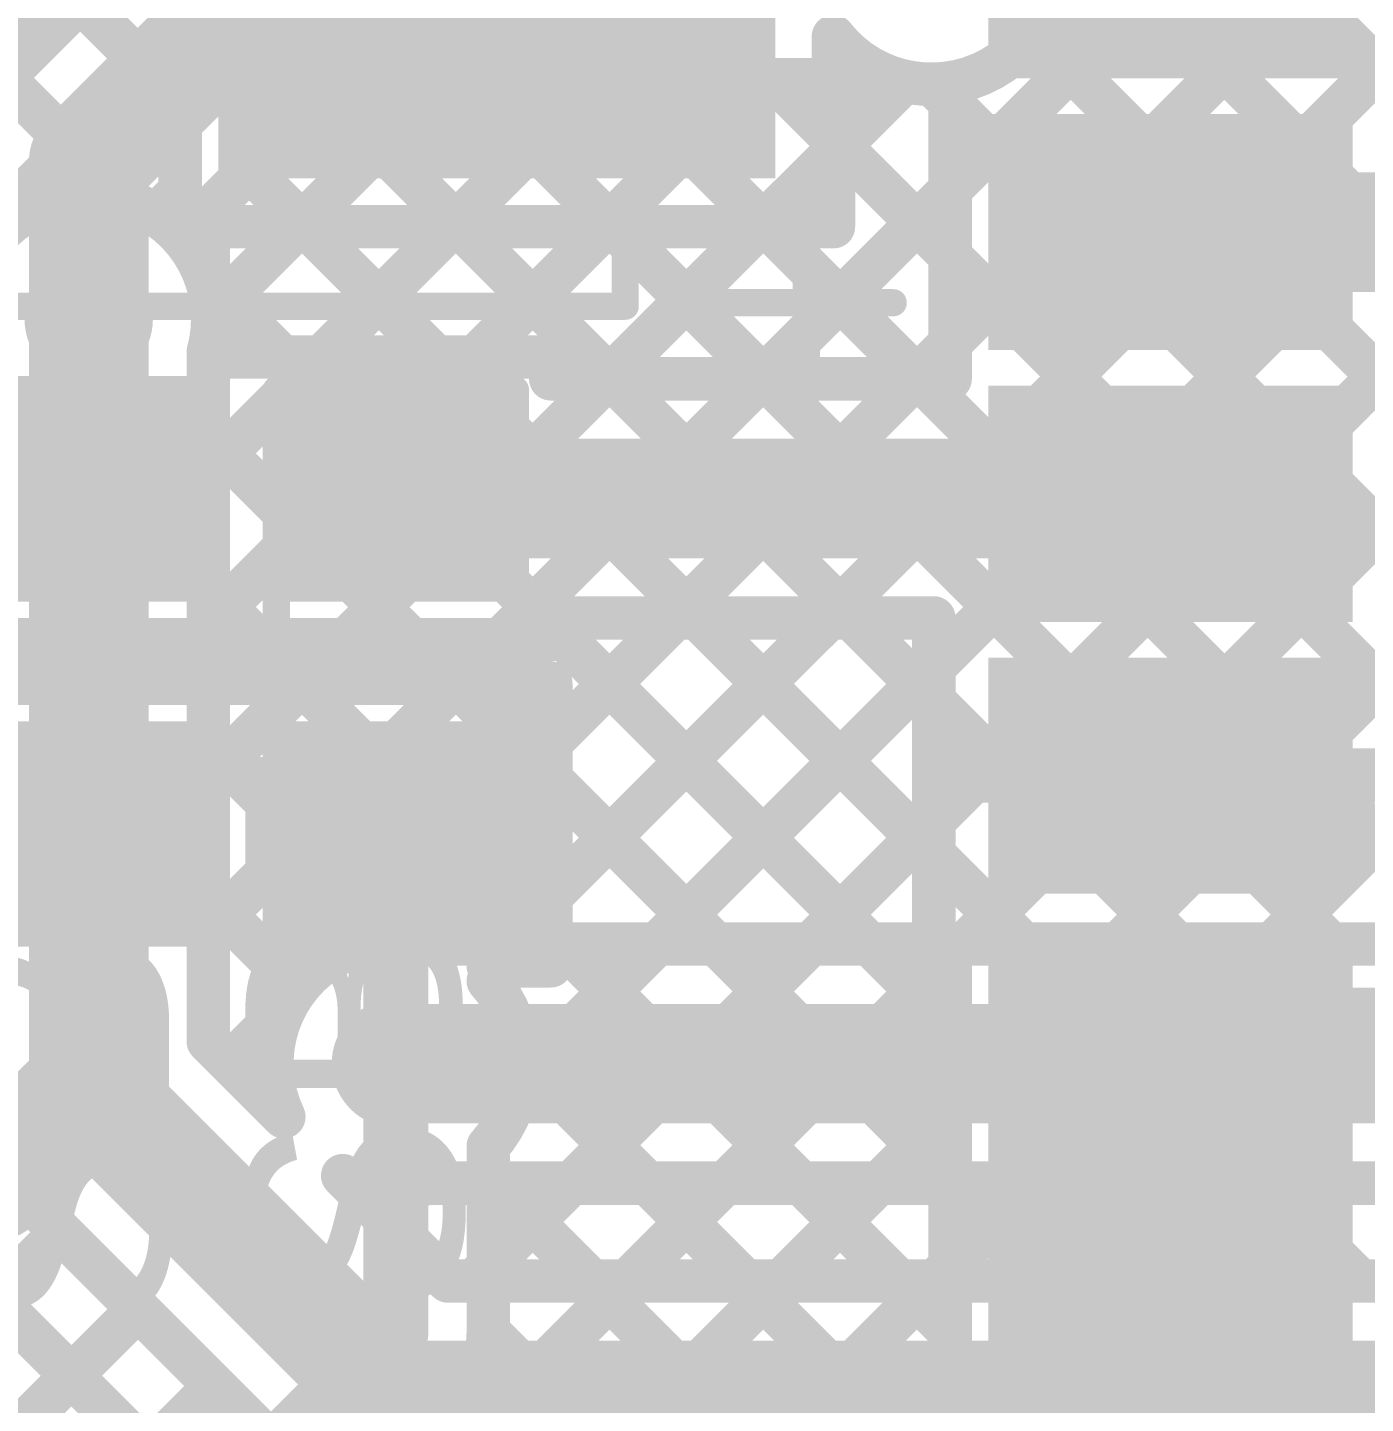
# Model space of a CAD drawing. Header units: millimetres. Extents: x -0.57 to 2.98, y -0.65 to 2.86.
# Drawn here: x 0.6487 to 0.8949, y 1.7475 to 2.0006 of the extents above; entities that cross this region are included whole.
import ezdxf

# ---------------------------------------------------------------- set-up
doc = ezdxf.new("R2010")
doc.units = ezdxf.units.MM
doc.header["$MEASUREMENT"] = 0
for name, color, linetype in [('BottomLayer', 5, 'Continuous'), ('BottomSolder', 6, 'Continuous'), ('Mechanical2', 216, 'Continuous'), ('TopLayer', 1, 'Continuous'), ('TopOverlay', 2, 'Continuous'), ('TopPaste', 8, 'Continuous'), ('TopSolder', 216, 'Continuous'), ('ViaHoleLayer', 16, 'Continuous')]:
    doc.layers.add(name, color=color, linetype=linetype)
doc.styles.add('Arial', font='', dxfattribs={"height": 0.2})
doc.styles.get('Arial').set_extended_font_data('Arial')

# ---------------------------------------------------------------- blocks, each defined once
blk = doc.blocks.new('SOLDER_BRIDGE_258')
at = {"layer": 'TopLayer'}
for points in [[(-0.045, -0.0175), (-0.045, 0.0175), (-0.015, 0.0175), (-0.015, -0.0175)], [(0.015, -0.0175), (0.015, 0.0175), (0.045, 0.0175), (0.045, -0.0175)]]:
    blk.add_hatch(color=1, dxfattribs=at).paths.add_polyline_path(points)
at = {"layer": 'TopPaste'}
for points in [[(-0.045, -0.0175), (-0.045, 0.0175), (-0.015, 0.0175), (-0.015, -0.0175)], [(0.015, -0.0175), (0.015, 0.0175), (0.045, 0.0175), (0.045, -0.0175)]]:
    blk.add_hatch(color=8, dxfattribs=at).paths.add_polyline_path(points)
at = {"layer": 'TopSolder'}
for points in [[(-0.049, -0.0215), (-0.049, 0.0215), (-0.011, 0.0215), (-0.011, -0.0215)], [(0.011, -0.0215), (0.011, 0.0215), (0.049, 0.0215), (0.049, -0.0215)]]:
    blk.add_hatch(color=216, dxfattribs=at).paths.add_polyline_path(points)
at = {"layer": 'TopOverlay', "const_width": 0.005}
for points in [[(-0.05, 0.022), (-0.05, -0.022)], [(-0.05, 0.022), (0.05, 0.022)], [(0.05, 0.022), (0.05, -0.022)], [(-0.05, -0.022), (0.05, -0.022)]]:
    blk.add_lwpolyline(points, dxfattribs=at)
at = {"layer": 'TopOverlay', "const_width": 0.0025}
for points in [[(-0.05125, 0.022, 1), (-0.04875, 0.022, 1)], [(-0.05125, 0.022, 1), (-0.04875, 0.022, 1)], [(0.04875, 0.022, 1), (0.05125, 0.022, 1)], [(0.04875, 0.022, 1), (0.05125, 0.022, 1)], [(-0.05125, -0.022, 1), (-0.04875, -0.022, 1)], [(-0.05125, -0.022, 1), (-0.04875, -0.022, 1)], [(0.04875, -0.022, 1), (0.05125, -0.022, 1)], [(0.04875, -0.022, 1), (0.05125, -0.022, 1)]]:
    blk.add_lwpolyline(points, format="xyb", close=True, dxfattribs=at)
blk = doc.blocks.new('SOLDER_BRIDGE_276')
at = {"layer": 'TopLayer'}
for points in [[(-0.045, -0.0175), (-0.045, 0.0175), (-0.015, 0.0175), (-0.015, -0.0175)], [(0.015, -0.0175), (0.015, 0.0175), (0.045, 0.0175), (0.045, -0.0175)]]:
    blk.add_hatch(color=1, dxfattribs=at).paths.add_polyline_path(points)
at = {"layer": 'TopPaste'}
for points in [[(-0.045, -0.0175), (-0.045, 0.0175), (-0.015, 0.0175), (-0.015, -0.0175)], [(0.015, -0.0175), (0.015, 0.0175), (0.045, 0.0175), (0.045, -0.0175)]]:
    blk.add_hatch(color=8, dxfattribs=at).paths.add_polyline_path(points)
at = {"layer": 'TopSolder'}
for points in [[(-0.049, -0.0215), (-0.049, 0.0215), (-0.011, 0.0215), (-0.011, -0.0215)], [(0.011, -0.0215), (0.011, 0.0215), (0.049, 0.0215), (0.049, -0.0215)]]:
    blk.add_hatch(color=216, dxfattribs=at).paths.add_polyline_path(points)
at = {"layer": 'TopOverlay', "const_width": 0.005}
for points in [[(-0.05, 0.022), (-0.05, -0.022)], [(-0.05, 0.022), (0.05, 0.022)], [(0.05, 0.022), (0.05, -0.022)], [(-0.05, -0.022), (0.05, -0.022)]]:
    blk.add_lwpolyline(points, dxfattribs=at)
at = {"layer": 'TopOverlay', "const_width": 0.0025}
for points in [[(-0.05125, 0.022, 1), (-0.04875, 0.022, 1)], [(-0.05125, 0.022, 1), (-0.04875, 0.022, 1)], [(0.04875, 0.022, 1), (0.05125, 0.022, 1)], [(0.04875, 0.022, 1), (0.05125, 0.022, 1)], [(-0.05125, -0.022, 1), (-0.04875, -0.022, 1)], [(-0.05125, -0.022, 1), (-0.04875, -0.022, 1)], [(0.04875, -0.022, 1), (0.05125, -0.022, 1)], [(0.04875, -0.022, 1), (0.05125, -0.022, 1)]]:
    blk.add_lwpolyline(points, format="xyb", close=True, dxfattribs=at)
blk = doc.blocks.new('ESP32_WROVER_E_N8R8_292')
at = {"layer": 'TopLayer'}
for points in [[(-0.37402, -0.08228), (-0.31496, -0.08228), (-0.31496, -0.11772), (-0.37402, -0.11772)], [(-0.37402, -0.13228), (-0.31496, -0.13228), (-0.31496, -0.16772), (-0.37402, -0.16772)], [(-0.37402, -0.18228), (-0.31496, -0.18228), (-0.31496, -0.21772), (-0.37402, -0.21772)], [(-0.37402, -0.23228), (-0.31496, -0.23228), (-0.31496, -0.26772), (-0.37402, -0.26772)], [(-0.37402, -0.28228), (-0.31496, -0.28228), (-0.31496, -0.31772), (-0.37402, -0.31772)], [(-0.37402, -0.33228), (-0.31496, -0.33228), (-0.31496, -0.36772), (-0.37402, -0.36772)]]:
    blk.add_hatch(color=1, dxfattribs=at).paths.add_polyline_path(points)
at = {"layer": 'TopPaste'}
for points in [[(-0.37402, -0.08228), (-0.31496, -0.08228), (-0.31496, -0.11772), (-0.37402, -0.11772)], [(-0.37402, -0.13228), (-0.31496, -0.13228), (-0.31496, -0.16772), (-0.37402, -0.16772)], [(-0.37402, -0.18228), (-0.31496, -0.18228), (-0.31496, -0.21772), (-0.37402, -0.21772)], [(-0.37402, -0.23228), (-0.31496, -0.23228), (-0.31496, -0.26772), (-0.37402, -0.26772)], [(-0.37402, -0.28228), (-0.31496, -0.28228), (-0.31496, -0.31772), (-0.37402, -0.31772)], [(-0.37402, -0.33228), (-0.31496, -0.33228), (-0.31496, -0.36772), (-0.37402, -0.36772)]]:
    blk.add_hatch(color=8, dxfattribs=at).paths.add_polyline_path(points)
at = {"layer": 'TopSolder'}
for points in [[(-0.37802, -0.07828), (-0.31096, -0.07828), (-0.31096, -0.12172), (-0.37802, -0.12172)], [(-0.37802, -0.12828), (-0.31096, -0.12828), (-0.31096, -0.17172), (-0.37802, -0.17172)], [(-0.37802, -0.17828), (-0.31096, -0.17828), (-0.31096, -0.22172), (-0.37802, -0.22172)], [(-0.37802, -0.22828), (-0.31096, -0.22828), (-0.31096, -0.27172), (-0.37802, -0.27172)], [(-0.37802, -0.27828), (-0.31096, -0.27828), (-0.31096, -0.32172), (-0.37802, -0.32172)], [(-0.37802, -0.32828), (-0.31096, -0.32828), (-0.31096, -0.37172), (-0.37802, -0.37172)]]:
    blk.add_hatch(color=216, dxfattribs=at).paths.add_polyline_path(points)
blk = doc.blocks.new('CASE_D_360')
at = {"layer": 'TopLayer'}
for points in [[(-0.16732, 0.05709), (-0.07283, 0.05709), (-0.07283, -0.05709), (-0.16732, -0.05709)], [(0.07283, 0.05709), (0.16732, 0.05709), (0.16732, -0.05709), (0.07283, -0.05709)]]:
    blk.add_hatch(color=1, dxfattribs=at).paths.add_polyline_path(points)
at = {"layer": 'TopPaste'}
for points in [[(-0.16732, 0.05709), (-0.07283, 0.05709), (-0.07283, -0.05709), (-0.16732, -0.05709)], [(0.07283, 0.05709), (0.16732, 0.05709), (0.16732, -0.05709), (0.07283, -0.05709)]]:
    blk.add_hatch(color=8, dxfattribs=at).paths.add_polyline_path(points)
at = {"layer": 'TopSolder'}
for points in [[(-0.17132, 0.06109), (-0.06883, 0.06109), (-0.06883, -0.06109), (-0.17132, -0.06109)], [(0.06883, 0.06109), (0.17132, 0.06109), (0.17132, -0.06109), (0.06883, -0.06109)]]:
    blk.add_hatch(color=216, dxfattribs=at).paths.add_polyline_path(points)
at = {"layer": 'TopOverlay', "const_width": 0.005}
for points in [[(-0.177, 0.099), (-0.177, 0.07)], [(-0.16, 0.084), (-0.193, 0.084)], [(0.1437, 0.08465), (-0.1437, 0.08465)], [(-0.1437, 0.08465), (-0.1437, 0.0673)], [(0.1437, 0.08465), (0.1437, 0.0673)], [(-0.1437, -0.0673), (-0.1437, -0.08465)], [(0.1437, -0.0673), (0.1437, -0.08465)], [(0.1437, -0.08465), (-0.1437, -0.08465)]]:
    blk.add_lwpolyline(points, dxfattribs=at)
at = {"layer": 'TopOverlay', "const_width": 0.0025}
for points in [[(-0.17825, 0.099, 1), (-0.17575, 0.099, 1)], [(-0.19425, 0.084, 1), (-0.19175, 0.084, 1)], [(-0.16125, 0.084, 1), (-0.15875, 0.084, 1)], [(-0.14495, 0.08465, 1), (-0.14245, 0.08465, 1)], [(-0.14495, 0.08465, 1), (-0.14245, 0.08465, 1)], [(0.14245, 0.08465, 1), (0.14495, 0.08465, 1)], [(0.14245, 0.08465, 1), (0.14495, 0.08465, 1)], [(-0.17825, 0.07, 1), (-0.17575, 0.07, 1)], [(-0.14495, 0.0673, 1), (-0.14245, 0.0673, 1)], [(0.14245, 0.0673, 1), (0.14495, 0.0673, 1)], [(-0.14495, -0.0673, 1), (-0.14245, -0.0673, 1)], [(0.14245, -0.0673, 1), (0.14495, -0.0673, 1)], [(-0.14495, -0.08465, 1), (-0.14245, -0.08465, 1)], [(-0.14495, -0.08465, 1), (-0.14245, -0.08465, 1)], [(0.14245, -0.08465, 1), (0.14495, -0.08465, 1)], [(0.14245, -0.08465, 1), (0.14495, -0.08465, 1)]]:
    blk.add_lwpolyline(points, format="xyb", close=True, dxfattribs=at)

msp = doc.modelspace()

# ---------------------------------------------------------------- hatches: boundary and pattern name
at = {"layer": 'BottomLayer'}
h = msp.add_hatch(color=5, dxfattribs=at)
edge = h.paths.add_edge_path()
edge.add_arc((0.66, 1.947), 0.01181, 0, 360)
h = msp.add_hatch(color=5, dxfattribs=at)
edge = h.paths.add_edge_path()
edge.add_arc((0.7165, 1.81), 0.01181, 0, 360)
at = {"layer": 'BottomSolder'}
h = msp.add_hatch(color=6, dxfattribs=at)
edge = h.paths.add_edge_path()
edge.add_arc((0.66, 1.947), 0.00791, 0, 360)
h = msp.add_hatch(color=6, dxfattribs=at)
edge = h.paths.add_edge_path()
edge.add_arc((0.7165, 1.81), 0.00791, 0, 360)
at = {"layer": 'TopLayer'}
msp.add_hatch(color=1, dxfattribs=at).paths.add_polyline_path([(0.689, 1.975), (0.786, 1.975), (0.786, 2.531), (0.689, 2.531)])
h = msp.add_hatch(color=1, dxfattribs=at)
edge = h.paths.add_edge_path()
edge.add_arc((0.66, 1.947), 0.01181, 0, 360)
h = msp.add_hatch(color=1, dxfattribs=at)
edge = h.paths.add_edge_path()
edge.add_arc((0.7165, 1.81), 0.01181, 0, 360)
at = {"layer": 'TopSolder'}
h = msp.add_hatch(color=216, dxfattribs=at)
edge = h.paths.add_edge_path()
edge.add_arc((0.66, 1.947), 0.00791, 0, 360)
h = msp.add_hatch(color=216, dxfattribs=at)
edge = h.paths.add_edge_path()
edge.add_arc((0.7165, 1.81), 0.00791, 0, 360)
at = {"layer": 'ViaHoleLayer'}
h = msp.add_hatch(color=16, dxfattribs=at)
edge = h.paths.add_edge_path()
edge.add_arc((0.66, 1.947), 0.00591, 0, 360)
h = msp.add_hatch(color=16, dxfattribs=at)
edge = h.paths.add_edge_path()
edge.add_arc((0.7165, 1.81), 0.00591, 0, 360)

# ---------------------------------------------------------------- linework, layer by layer
at = {"layer": 'BottomLayer'}
for points, const_width in [([(0.627, 1.97732), (0.95978, 2.3101)], 0.008), ([(0.66116, 2.22905), (1.05821, 1.832)], 0.008), ([(0.64702, 2.21491), (1.02993, 1.832)], 0.008), ([(0.682, 1.83433), (1.05878, 2.21111)], 0.008), ([(0.70641, 1.83046), (1.07292, 2.19697)], 0.008), ([(0.73624, 1.832), (1.08706, 2.18282)], 0.008), ([(0.76452, 1.832), (1.1012, 2.16868)], 0.008), ([(0.79281, 1.832), (1.11535, 2.15454)], 0.008), ([(0.82109, 1.832), (1.12949, 2.1404)], 0.008), ([(0.84937, 1.832), (1.14363, 2.12626)], 0.008), ([(0.87766, 1.832), (1.15777, 2.11211)], 0.008), ([(0.64448, 1.9916), (0.6814, 2.02852)], 0.008), ([(0.66, 1.976), (0.697, 2.013)], 0.022), ([(0.8337, 1.99994), (1.00165, 1.832)], 0.008), ([(0.682, 1.96689), (0.70611, 1.991)], 0.008), ([(0.682, 1.8909), (0.7821, 1.991)], 0.008), ([(0.682, 1.91918), (0.75382, 1.991)], 0.008), ([(0.68278, 1.94825), (0.72553, 1.991)], 0.008), ([(0.70611, 1.991), (0.80897, 1.991)], 0.008), ([(0.72951, 1.991), (0.88851, 1.832)], 0.008), ([(0.75779, 1.991), (0.91679, 1.832)], 0.008), ([(0.78608, 1.991), (0.94508, 1.832)], 0.008), ([(0.682, 1.86262), (0.81011, 1.99072)], 0.008), ([(0.70367, 1.98856), (0.86022, 1.832)], 0.008), ([(0.81517, 1.99019), (0.97336, 1.832)], 0.008), ([(0.66, 1.94744), (0.66, 1.976)], 0.022), ([(0.68953, 1.97441), (0.83194, 1.832)], 0.008), ([(0.682, 1.95303), (0.682, 1.96689)], 0.008), ([(0.66, 1.805), (0.66, 1.947)], 0.022), ([(0.682, 1.95366), (0.80366, 1.832)], 0.008), ([(0.682, 1.81411), (0.682, 1.94097)], 0.008), ([(0.682, 1.92537), (0.77537, 1.832)], 0.008), ([(0.682, 1.89709), (0.74709, 1.832)], 0.008), ([(0.682, 1.8688), (0.71804, 1.83276)], 0.008), ([(0.682, 1.84052), (0.6985, 1.82402)], 0.008), ([(0.72253, 1.832), (1.069, 1.832)], 0.008), ([(0.68603, 1.81008), (0.69604, 1.82009)], 0.008), ([(0.7165, 1.81), (1.069, 1.81)], 0.022), ([(0.682, 1.81411), (0.69589, 1.80022)], 0.008), ([(0.66, 1.805), (0.717, 1.748)], 0.022), ([(0.64448, 1.7894), (0.7014, 1.73248)], 0.008), ([(0.70672, 1.78939), (0.72611, 1.77)], 0.008), ([(0.71432, 1.7818), (0.71998, 1.78746)], 0.008), ([(0.72253, 1.788), (1.05989, 1.788)], 0.008), ([(0.73081, 1.77), (0.74881, 1.788)], 0.008), ([(0.73452, 1.788), (0.75252, 1.77)], 0.008), ([(0.75909, 1.77), (0.77709, 1.788)], 0.008), ([(0.7628, 1.788), (0.7808, 1.77)], 0.008), ([(0.78737, 1.77), (0.80537, 1.788)], 0.008), ([(0.79109, 1.788), (0.80909, 1.77)], 0.008), ([(0.81566, 1.77), (0.83366, 1.788)], 0.008), ([(0.81937, 1.788), (0.83737, 1.77)], 0.008), ([(0.84394, 1.77), (0.86194, 1.788)], 0.008), ([(0.84766, 1.788), (0.86566, 1.77)], 0.008), ([(0.87223, 1.77), (0.89023, 1.788)], 0.008), ([(0.87594, 1.788), (0.89394, 1.77)], 0.008), ([(0.60444, 1.72848), (0.65492, 1.77897)], 0.008), ([(0.634, 1.77538), (0.68138, 1.728)], 0.008), ([(0.72611, 1.77), (1.003, 1.77)], 0.008), ([(0.63224, 1.728), (0.66906, 1.76482)], 0.008), ([(0.717, 1.748), (1.003, 1.748)], 0.022), ([(0.66052, 1.728), (0.6832, 1.75068)], 0.008)]:
    msp.add_lwpolyline(points, dxfattribs=dict(at, const_width=const_width))
at = {"layer": 'BottomLayer', "const_width": 0.008}
for points in [[(0.83781, 2.013, -0.494904), (0.80897, 1.991)], [(0.682, 1.95303, -0.066963), (0.68281, 1.947)], [(0.68281, 1.947, -0.066963), (0.682, 1.94097)], [(0.69589, 1.80022, -0.641422), (0.72253, 1.832)], [(0.72253, 1.788, -0.179514), (0.70672, 1.78939)]]:
    msp.add_lwpolyline(points, format="xyb", dxfattribs=at)
at = {"layer": 'BottomLayer'}
for points, const_width in [([(0.8317, 1.99994, 1), (0.8357, 1.99994, 1)], 0.004), ([(0.70411, 1.991, 1), (0.70811, 1.991, 1)], 0.004), ([(0.70411, 1.991, 1), (0.70811, 1.991, 1)], 0.004), ([(0.72353, 1.991, 1), (0.72753, 1.991, 1)], 0.004), ([(0.72751, 1.991, 1), (0.73151, 1.991, 1)], 0.004), ([(0.75182, 1.991, 1), (0.75582, 1.991, 1)], 0.004), ([(0.75579, 1.991, 1), (0.75979, 1.991, 1)], 0.004), ([(0.7801, 1.991, 1), (0.7841, 1.991, 1)], 0.004), ([(0.78408, 1.991, 1), (0.78808, 1.991, 1)], 0.004), ([(0.80697, 1.991, 1), (0.81097, 1.991, 1)], 0.004), ([(0.80697, 1.991, 1), (0.81097, 1.991, 1)], 0.004), ([(0.70167, 1.98856, 1), (0.70567, 1.98856, 1)], 0.004), ([(0.80811, 1.99072, 1), (0.81211, 1.99072, 1)], 0.004), ([(0.81317, 1.99019, 1), (0.81717, 1.99019, 1)], 0.004), ([(0.6545, 1.976, 1), (0.6655, 1.976, 1)], 0.011), ([(0.6545, 1.976, 1), (0.6655, 1.976, 1)], 0.011), ([(0.68753, 1.97441, 1), (0.69153, 1.97441, 1)], 0.004), ([(0.68, 1.96689, 1), (0.684, 1.96689, 1)], 0.004), ([(0.68, 1.96689, 1), (0.684, 1.96689, 1)], 0.004), ([(0.6545, 1.94744, 1), (0.6655, 1.94744, 1)], 0.011), ([(0.6545, 1.947, 1), (0.6655, 1.947, 1)], 0.011), ([(0.68, 1.95366, 1), (0.684, 1.95366, 1)], 0.004), ([(0.68, 1.95303, 1), (0.684, 1.95303, 1)], 0.004), ([(0.68, 1.95303, 1), (0.684, 1.95303, 1)], 0.004), ([(0.68078, 1.94825, 1), (0.68478, 1.94825, 1)], 0.004), ([(0.68081, 1.947, 1), (0.68481, 1.947, 1)], 0.004), ([(0.68081, 1.947, 1), (0.68481, 1.947, 1)], 0.004), ([(0.68, 1.94097, 1), (0.684, 1.94097, 1)], 0.004), ([(0.68, 1.94097, 1), (0.684, 1.94097, 1)], 0.004), ([(0.68, 1.92537, 1), (0.684, 1.92537, 1)], 0.004), ([(0.68, 1.91918, 1), (0.684, 1.91918, 1)], 0.004), ([(0.68, 1.89709, 1), (0.684, 1.89709, 1)], 0.004), ([(0.68, 1.8909, 1), (0.684, 1.8909, 1)], 0.004), ([(0.68, 1.8688, 1), (0.684, 1.8688, 1)], 0.004), ([(0.68, 1.86262, 1), (0.684, 1.86262, 1)], 0.004), ([(0.68, 1.84052, 1), (0.684, 1.84052, 1)], 0.004), ([(0.68, 1.83433, 1), (0.684, 1.83433, 1)], 0.004), ([(0.71604, 1.83276, 1), (0.72004, 1.83276, 1)], 0.004), ([(0.72053, 1.832, 1), (0.72453, 1.832, 1)], 0.004), ([(0.72053, 1.832, 1), (0.72453, 1.832, 1)], 0.004), ([(0.73424, 1.832, 1), (0.73824, 1.832, 1)], 0.004), ([(0.74509, 1.832, 1), (0.74909, 1.832, 1)], 0.004), ([(0.76252, 1.832, 1), (0.76652, 1.832, 1)], 0.004), ([(0.77337, 1.832, 1), (0.77737, 1.832, 1)], 0.004), ([(0.79081, 1.832, 1), (0.79481, 1.832, 1)], 0.004), ([(0.80166, 1.832, 1), (0.80566, 1.832, 1)], 0.004), ([(0.81909, 1.832, 1), (0.82309, 1.832, 1)], 0.004), ([(0.82994, 1.832, 1), (0.83394, 1.832, 1)], 0.004), ([(0.84737, 1.832, 1), (0.85137, 1.832, 1)], 0.004), ([(0.85822, 1.832, 1), (0.86222, 1.832, 1)], 0.004), ([(0.87566, 1.832, 1), (0.87966, 1.832, 1)], 0.004), ([(0.88651, 1.832, 1), (0.89051, 1.832, 1)], 0.004), ([(0.70441, 1.83046, 1), (0.70841, 1.83046, 1)], 0.004), ([(0.6965, 1.82402, 1), (0.7005, 1.82402, 1)], 0.004), ([(0.69404, 1.82009, 1), (0.69804, 1.82009, 1)], 0.004), ([(0.711, 1.81, 1), (0.722, 1.81, 1)], 0.011), ([(0.68, 1.81411, 1), (0.684, 1.81411, 1)], 0.004), ([(0.68, 1.81411, 1), (0.684, 1.81411, 1)], 0.004), ([(0.6545, 1.805, 1), (0.6655, 1.805, 1)], 0.011), ([(0.6545, 1.805, 1), (0.6655, 1.805, 1)], 0.011), ([(0.68403, 1.81008, 1), (0.68803, 1.81008, 1)], 0.004), ([(0.69389, 1.80022, 1), (0.69789, 1.80022, 1)], 0.004), ([(0.69389, 1.80022, 1), (0.69789, 1.80022, 1)], 0.004), ([(0.70472, 1.78939, 1), (0.70872, 1.78939, 1)], 0.004), ([(0.70472, 1.78939, 1), (0.70872, 1.78939, 1)], 0.004), ([(0.71798, 1.78746, 1), (0.72198, 1.78746, 1)], 0.004), ([(0.72053, 1.788, 1), (0.72453, 1.788, 1)], 0.004), ([(0.72053, 1.788, 1), (0.72453, 1.788, 1)], 0.004), ([(0.73252, 1.788, 1), (0.73652, 1.788, 1)], 0.004), ([(0.74681, 1.788, 1), (0.75081, 1.788, 1)], 0.004), ([(0.7608, 1.788, 1), (0.7648, 1.788, 1)], 0.004), ([(0.77509, 1.788, 1), (0.77909, 1.788, 1)], 0.004), ([(0.78909, 1.788, 1), (0.79309, 1.788, 1)], 0.004), ([(0.80337, 1.788, 1), (0.80737, 1.788, 1)], 0.004), ([(0.81737, 1.788, 1), (0.82137, 1.788, 1)], 0.004), ([(0.83166, 1.788, 1), (0.83566, 1.788, 1)], 0.004), ([(0.84566, 1.788, 1), (0.84966, 1.788, 1)], 0.004), ([(0.85994, 1.788, 1), (0.86394, 1.788, 1)], 0.004), ([(0.87394, 1.788, 1), (0.87794, 1.788, 1)], 0.004), ([(0.88823, 1.788, 1), (0.89223, 1.788, 1)], 0.004), ([(0.71232, 1.7818, 1), (0.71632, 1.7818, 1)], 0.004), ([(0.65292, 1.77897, 1), (0.65692, 1.77897, 1)], 0.004), ([(0.72411, 1.77, 1), (0.72811, 1.77, 1)], 0.004), ([(0.72411, 1.77, 1), (0.72811, 1.77, 1)], 0.004), ([(0.72881, 1.77, 1), (0.73281, 1.77, 1)], 0.004), ([(0.75052, 1.77, 1), (0.75452, 1.77, 1)], 0.004), ([(0.75709, 1.77, 1), (0.76109, 1.77, 1)], 0.004), ([(0.7788, 1.77, 1), (0.7828, 1.77, 1)], 0.004), ([(0.78537, 1.77, 1), (0.78937, 1.77, 1)], 0.004), ([(0.80709, 1.77, 1), (0.81109, 1.77, 1)], 0.004), ([(0.81366, 1.77, 1), (0.81766, 1.77, 1)], 0.004), ([(0.83537, 1.77, 1), (0.83937, 1.77, 1)], 0.004), ([(0.84194, 1.77, 1), (0.84594, 1.77, 1)], 0.004), ([(0.86366, 1.77, 1), (0.86766, 1.77, 1)], 0.004), ([(0.87023, 1.77, 1), (0.87423, 1.77, 1)], 0.004), ([(0.89194, 1.77, 1), (0.89594, 1.77, 1)], 0.004), ([(0.66706, 1.76482, 1), (0.67106, 1.76482, 1)], 0.004), ([(0.7115, 1.748, 1), (0.7225, 1.748, 1)], 0.011), ([(0.7115, 1.748, 1), (0.7225, 1.748, 1)], 0.011), ([(0.6812, 1.75068, 1), (0.6852, 1.75068, 1)], 0.004)]:
    msp.add_lwpolyline(points, format="xyb", close=True, dxfattribs=dict(at, const_width=const_width))
at = {"layer": 'Mechanical2', "const_width": 0.01}
msp.add_lwpolyline([(1.75783, 2.80917, -6.230382), (0.64896, 2.81029)], format="xyb", dxfattribs=at)
at = {"layer": 'TopLayer'}
for points, const_width in [([(0.53092, 2.13302), (0.67683, 1.9871)], 0.008), ([(0.67683, 1.96591), (0.67683, 2.10209)], 0.008), ([(0.55617, 2.07949), (0.66692, 1.96874)], 0.008), ([(0.61642, 1.96674), (0.67683, 2.02716)], 0.008), ([(0.62765, 1.94969), (0.67683, 1.99887)], 0.008), ([(0.797, 1.964), (0.797, 1.99899)], 0.008), ([(0.797, 1.97762), (0.81011, 1.99072)], 0.008), ([(0.81847, 1.98428), (0.81847, 1.99045)], 0.008), ([(0.81847, 1.98428), (0.81847, 1.99045)], 0.008), ([(0.81847, 1.94172), (0.81847, 1.98428)], 0.008), ([(0.797, 1.98008), (0.81847, 1.9586)], 0.008), ([(0.78367, 1.936), (0.81847, 1.9708)], 0.008), ([(0.6724, 1.96615), (0.67683, 1.97059)], 0.008), ([(0.859, 1.963), (0.994, 1.963)], 0.022), ([(0.678, 1.964), (0.797, 1.964)], 0.008), ([(0.68278, 1.94825), (0.69853, 1.964)], 0.008), ([(0.69994, 1.964), (0.72394, 1.94)], 0.008), ([(0.70282, 1.94), (0.72682, 1.964)], 0.008), ([(0.72822, 1.964), (0.75622, 1.936)], 0.008), ([(0.7311, 1.94), (0.7551, 1.964)], 0.008), ([(0.75538, 1.936), (0.78338, 1.964)], 0.008), ([(0.75651, 1.964), (0.78451, 1.936)], 0.008), ([(0.78479, 1.964), (0.81279, 1.936)], 0.008), ([(0.66, 1.914), (0.66, 1.947)], 0.022), ([(0.68174, 1.95392), (0.69566, 1.94)], 0.008), ([(0.81195, 1.936), (0.81847, 1.94252)], 0.008), ([(0.81847, 1.936), (0.81847, 1.94172)], 0.008), ([(0.81847, 1.936), (0.81847, 1.94172)], 0.008), ([(0.682, 1.94), (0.688, 1.94)], 0.008), ([(0.6885, 1.94), (0.745, 1.94)], 0.008), ([(0.745, 1.936), (0.81847, 1.936)], 0.008), ([(0.7165, 1.917), (0.7185, 1.915)], 0.022), ([(0.7165, 1.915), (0.7175, 1.914)], 0.022), ([(0.7175, 1.914), (0.858, 1.914)], 0.022), ([(0.858, 1.914), (0.859, 1.913)], 0.022), ([(0.745, 1.84076), (0.79624, 1.892)], 0.008), ([(0.745, 1.86905), (0.76795, 1.892)], 0.008), ([(0.745, 1.892), (0.81547, 1.892)], 0.008), ([(0.745, 1.89066), (0.81847, 1.81718)], 0.008), ([(0.77194, 1.892), (0.81547, 1.84847)], 0.008), ([(0.80022, 1.892), (0.81547, 1.87675)], 0.008), ([(0.81547, 1.83128), (0.81547, 1.892)], 0.008), ([(0.6335, 1.888), (0.688, 1.888)], 0.008), ([(0.64282, 1.88), (0.65082, 1.888)], 0.008), ([(0.6628, 1.888), (0.6708, 1.88)], 0.008), ([(0.6711, 1.88), (0.6791, 1.888)], 0.008), ([(0.6885, 1.888), (0.745, 1.888)], 0.008), ([(0.69109, 1.888), (0.69909, 1.88)], 0.008), ([(0.69938, 1.88), (0.70738, 1.888)], 0.008), ([(0.71937, 1.888), (0.72737, 1.88)], 0.008), ([(0.72767, 1.88), (0.73567, 1.888)], 0.008), ([(0.73904, 1.80652), (0.81547, 1.88295)], 0.008), ([(0.6335, 1.88), (0.688, 1.88)], 0.008), ([(0.6885, 1.88), (0.745, 1.88)], 0.008), ([(0.745, 1.828), (0.745, 1.88)], 0.008), ([(0.745, 1.86237), (0.81847, 1.7889)], 0.008), ([(0.81947, 1.863), (0.859, 1.863)], 0.01), ([(0.859, 1.863), (0.89853, 1.863)], 0.01), ([(0.66, 1.806), (0.66, 1.854)], 0.022), ([(0.7165, 1.81), (0.7165, 1.854)], 0.012), ([(0.7335, 1.77269), (0.81547, 1.85467)], 0.008), ([(0.745, 1.83409), (0.81847, 1.76061)], 0.008), ([(0.63609, 1.647), (0.81847, 1.82938)], 0.008), ([(0.81847, 1.79172), (0.81847, 1.83128)], 0.008), ([(0.7335, 1.828), (0.745, 1.828)], 0.008), ([(0.859, 1.813), (1.095, 1.813)], 0.022), ([(0.64231, 1.78831), (0.66, 1.806)], 0.022), ([(0.7165, 1.7605), (0.7165, 1.81)], 0.012), ([(0.73926, 1.81154), (0.81847, 1.73233)], 0.008), ([(0.66437, 1.647), (0.81847, 1.8011)], 0.008), ([(0.61531, 1.78831), (0.64231, 1.78831)], 0.022), ([(0.7335, 1.7605), (0.7335, 1.79479)], 0.008), ([(0.81847, 1.78428), (0.81847, 1.79172)], 0.008), ([(0.81847, 1.78428), (0.81847, 1.79172)], 0.008), ([(0.7335, 1.78902), (0.81847, 1.70405)], 0.008), ([(0.81847, 1.74172), (0.81847, 1.78428)], 0.008), ([(0.69266, 1.647), (0.81847, 1.77281)], 0.008), ([(0.697, 1.741), (0.7165, 1.7605)], 0.012), ([(0.7335, 1.76073), (0.81847, 1.67576)], 0.008), ([(0.70904, 1.729), (0.7285, 1.74846)], 0.008), ([(0.72094, 1.647), (0.81847, 1.74453)], 0.008)]:
    msp.add_lwpolyline(points, dxfattribs=dict(at, const_width=const_width))
for points, const_width in [([(0.67483, 1.99887, 1), (0.67883, 1.99887, 1)], 0.004), ([(0.795, 1.99899, 1), (0.799, 1.99899, 1)], 0.004), ([(0.795, 1.99899, 1), (0.799, 1.99899, 1)], 0.004), ([(0.80811, 1.99072, 1), (0.81211, 1.99072, 1)], 0.004), ([(0.81647, 1.99045, 1), (0.82047, 1.99045, 1)], 0.004), ([(0.81647, 1.99045, 1), (0.82047, 1.99045, 1)], 0.004), ([(0.81647, 1.99045, 1), (0.82047, 1.99045, 1)], 0.004), ([(0.67483, 1.9871, 1), (0.67883, 1.9871, 1)], 0.004), ([(0.81647, 1.98428, 1), (0.82047, 1.98428, 1)], 0.004), ([(0.81647, 1.98428, 1), (0.82047, 1.98428, 1)], 0.004), ([(0.81647, 1.98428, 1), (0.82047, 1.98428, 1)], 0.004), ([(0.795, 1.98008, 1), (0.799, 1.98008, 1)], 0.004), ([(0.795, 1.97762, 1), (0.799, 1.97762, 1)], 0.004), ([(0.81647, 1.9708, 1), (0.82047, 1.9708, 1)], 0.004), ([(0.66492, 1.96874, 1), (0.66892, 1.96874, 1)], 0.004), ([(0.67483, 1.97059, 1), (0.67883, 1.97059, 1)], 0.004), ([(0.8535, 1.963, 1), (0.8645, 1.963, 1)], 0.011), ([(0.6704, 1.96615, 1), (0.6744, 1.96615, 1)], 0.004), ([(0.67483, 1.96591, 1), (0.67883, 1.96591, 1)], 0.004), ([(0.676, 1.964, 1), (0.68, 1.964, 1)], 0.004), ([(0.69653, 1.964, 1), (0.70053, 1.964, 1)], 0.004), ([(0.69794, 1.964, 1), (0.70194, 1.964, 1)], 0.004), ([(0.72482, 1.964, 1), (0.72882, 1.964, 1)], 0.004), ([(0.72622, 1.964, 1), (0.73022, 1.964, 1)], 0.004), ([(0.7531, 1.964, 1), (0.7571, 1.964, 1)], 0.004), ([(0.75451, 1.964, 1), (0.75851, 1.964, 1)], 0.004), ([(0.78138, 1.964, 1), (0.78538, 1.964, 1)], 0.004), ([(0.78279, 1.964, 1), (0.78679, 1.964, 1)], 0.004), ([(0.795, 1.964, 1), (0.799, 1.964, 1)], 0.004), ([(0.795, 1.964, 1), (0.799, 1.964, 1)], 0.004), ([(0.81647, 1.9586, 1), (0.82047, 1.9586, 1)], 0.004), ([(0.6545, 1.947, 1), (0.6655, 1.947, 1)], 0.011), ([(0.67974, 1.95392, 1), (0.68374, 1.95392, 1)], 0.004), ([(0.68078, 1.94825, 1), (0.68478, 1.94825, 1)], 0.004), ([(0.68081, 1.947, 1), (0.68481, 1.947, 1)], 0.004), ([(0.68081, 1.947, 1), (0.68481, 1.947, 1)], 0.004), ([(0.68, 1.94097, 1), (0.684, 1.94097, 1)], 0.004), ([(0.81647, 1.94252, 1), (0.82047, 1.94252, 1)], 0.004), ([(0.81647, 1.94172, 1), (0.82047, 1.94172, 1)], 0.004), ([(0.81647, 1.94172, 1), (0.82047, 1.94172, 1)], 0.004), ([(0.81647, 1.94172, 1), (0.82047, 1.94172, 1)], 0.004), ([(0.68, 1.94, 1), (0.684, 1.94, 1)], 0.004), ([(0.686, 1.94, 1), (0.69, 1.94, 1)], 0.004), ([(0.6865, 1.94, 1), (0.6905, 1.94, 1)], 0.004), ([(0.69366, 1.94, 1), (0.69766, 1.94, 1)], 0.004), ([(0.70082, 1.94, 1), (0.70482, 1.94, 1)], 0.004), ([(0.72194, 1.94, 1), (0.72594, 1.94, 1)], 0.004), ([(0.7291, 1.94, 1), (0.7331, 1.94, 1)], 0.004), ([(0.743, 1.94, 1), (0.747, 1.94, 1)], 0.004), ([(0.743, 1.936, 1), (0.747, 1.936, 1)], 0.004), ([(0.75338, 1.936, 1), (0.75738, 1.936, 1)], 0.004), ([(0.75422, 1.936, 1), (0.75822, 1.936, 1)], 0.004), ([(0.78167, 1.936, 1), (0.78567, 1.936, 1)], 0.004), ([(0.78251, 1.936, 1), (0.78651, 1.936, 1)], 0.004), ([(0.80995, 1.936, 1), (0.81395, 1.936, 1)], 0.004), ([(0.81079, 1.936, 1), (0.81479, 1.936, 1)], 0.004), ([(0.81647, 1.936, 1), (0.82047, 1.936, 1)], 0.004), ([(0.81647, 1.936, 1), (0.82047, 1.936, 1)], 0.004), ([(0.81647, 1.936, 1), (0.82047, 1.936, 1)], 0.004), ([(0.711, 1.917, 1), (0.722, 1.917, 1)], 0.011), ([(0.6545, 1.914, 1), (0.6655, 1.914, 1)], 0.011), ([(0.711, 1.915, 1), (0.722, 1.915, 1)], 0.011), ([(0.712, 1.914, 1), (0.723, 1.914, 1)], 0.011), ([(0.712, 1.914, 1), (0.723, 1.914, 1)], 0.011), ([(0.713, 1.915, 1), (0.724, 1.915, 1)], 0.011), ([(0.8525, 1.914, 1), (0.8635, 1.914, 1)], 0.011), ([(0.8525, 1.914, 1), (0.8635, 1.914, 1)], 0.011), ([(0.8535, 1.913, 1), (0.8645, 1.913, 1)], 0.011), ([(0.743, 1.892, 1), (0.747, 1.892, 1)], 0.004), ([(0.743, 1.89066, 1), (0.747, 1.89066, 1)], 0.004), ([(0.76595, 1.892, 1), (0.76995, 1.892, 1)], 0.004), ([(0.76994, 1.892, 1), (0.77394, 1.892, 1)], 0.004), ([(0.79424, 1.892, 1), (0.79824, 1.892, 1)], 0.004), ([(0.79822, 1.892, 1), (0.80222, 1.892, 1)], 0.004), ([(0.81347, 1.892, 1), (0.81747, 1.892, 1)], 0.004), ([(0.81347, 1.892, 1), (0.81747, 1.892, 1)], 0.004), ([(0.64882, 1.888, 1), (0.65282, 1.888, 1)], 0.004), ([(0.6608, 1.888, 1), (0.6648, 1.888, 1)], 0.004), ([(0.6771, 1.888, 1), (0.6811, 1.888, 1)], 0.004), ([(0.686, 1.888, 1), (0.69, 1.888, 1)], 0.004), ([(0.6865, 1.888, 1), (0.6905, 1.888, 1)], 0.004), ([(0.68909, 1.888, 1), (0.69309, 1.888, 1)], 0.004), ([(0.70538, 1.888, 1), (0.70938, 1.888, 1)], 0.004), ([(0.71737, 1.888, 1), (0.72137, 1.888, 1)], 0.004), ([(0.73367, 1.888, 1), (0.73767, 1.888, 1)], 0.004), ([(0.743, 1.888, 1), (0.747, 1.888, 1)], 0.004), ([(0.81347, 1.88295, 1), (0.81747, 1.88295, 1)], 0.004), ([(0.6688, 1.88, 1), (0.6728, 1.88, 1)], 0.004), ([(0.6691, 1.88, 1), (0.6731, 1.88, 1)], 0.004), ([(0.686, 1.88, 1), (0.69, 1.88, 1)], 0.004), ([(0.6865, 1.88, 1), (0.6905, 1.88, 1)], 0.004), ([(0.69709, 1.88, 1), (0.70109, 1.88, 1)], 0.004), ([(0.69738, 1.88, 1), (0.70138, 1.88, 1)], 0.004), ([(0.72537, 1.88, 1), (0.72937, 1.88, 1)], 0.004), ([(0.72567, 1.88, 1), (0.72967, 1.88, 1)], 0.004), ([(0.743, 1.88, 1), (0.747, 1.88, 1)], 0.004), ([(0.743, 1.88, 1), (0.747, 1.88, 1)], 0.004), ([(0.81347, 1.87675, 1), (0.81747, 1.87675, 1)], 0.004), ([(0.743, 1.86905, 1), (0.747, 1.86905, 1)], 0.004), ([(0.743, 1.86237, 1), (0.747, 1.86237, 1)], 0.004), ([(0.81697, 1.863, 1), (0.82197, 1.863, 1)], 0.005), ([(0.8565, 1.863, 1), (0.8615, 1.863, 1)], 0.005), ([(0.8565, 1.863, 1), (0.8615, 1.863, 1)], 0.005), ([(0.89603, 1.863, 1), (0.90103, 1.863, 1)], 0.005), ([(0.6545, 1.854, 1), (0.6655, 1.854, 1)], 0.011), ([(0.7135, 1.854, 1), (0.7195, 1.854, 1)], 0.006), ([(0.81347, 1.85467, 1), (0.81747, 1.85467, 1)], 0.004), ([(0.81347, 1.84847, 1), (0.81747, 1.84847, 1)], 0.004), ([(0.743, 1.84076, 1), (0.747, 1.84076, 1)], 0.004), ([(0.743, 1.83409, 1), (0.747, 1.83409, 1)], 0.004), ([(0.81347, 1.83128, 1), (0.81747, 1.83128, 1)], 0.004), ([(0.81647, 1.83128, 1), (0.82047, 1.83128, 1)], 0.004), ([(0.81647, 1.82938, 1), (0.82047, 1.82938, 1)], 0.004), ([(0.7315, 1.828, 1), (0.7355, 1.828, 1)], 0.004), ([(0.743, 1.828, 1), (0.747, 1.828, 1)], 0.004), ([(0.743, 1.828, 1), (0.747, 1.828, 1)], 0.004), ([(0.7315, 1.82521, 1), (0.7355, 1.82521, 1)], 0.004), ([(0.8535, 1.813, 1), (0.8645, 1.813, 1)], 0.011), ([(0.81647, 1.81718, 1), (0.82047, 1.81718, 1)], 0.004), ([(0.6545, 1.806, 1), (0.6655, 1.806, 1)], 0.011), ([(0.6545, 1.806, 1), (0.6655, 1.806, 1)], 0.011), ([(0.7135, 1.81, 1), (0.7195, 1.81, 1)], 0.006), ([(0.7135, 1.81, 1), (0.7195, 1.81, 1)], 0.006), ([(0.73726, 1.81154, 1), (0.74126, 1.81154, 1)], 0.004), ([(0.73731, 1.81, 1), (0.74131, 1.81, 1)], 0.004), ([(0.73731, 1.81, 1), (0.74131, 1.81, 1)], 0.004), ([(0.73704, 1.80652, 1), (0.74104, 1.80652, 1)], 0.004), ([(0.81647, 1.8011, 1), (0.82047, 1.8011, 1)], 0.004), ([(0.63681, 1.78831, 1), (0.64781, 1.78831, 1)], 0.011), ([(0.63681, 1.78831, 1), (0.64781, 1.78831, 1)], 0.011), ([(0.7315, 1.79479, 1), (0.7355, 1.79479, 1)], 0.004), ([(0.7315, 1.79479, 1), (0.7355, 1.79479, 1)], 0.004), ([(0.81647, 1.79172, 1), (0.82047, 1.79172, 1)], 0.004), ([(0.81647, 1.79172, 1), (0.82047, 1.79172, 1)], 0.004), ([(0.81647, 1.79172, 1), (0.82047, 1.79172, 1)], 0.004), ([(0.7315, 1.78902, 1), (0.7355, 1.78902, 1)], 0.004), ([(0.81647, 1.7889, 1), (0.82047, 1.7889, 1)], 0.004), ([(0.81647, 1.78428, 1), (0.82047, 1.78428, 1)], 0.004), ([(0.81647, 1.78428, 1), (0.82047, 1.78428, 1)], 0.004), ([(0.81647, 1.78428, 1), (0.82047, 1.78428, 1)], 0.004), ([(0.7315, 1.77269, 1), (0.7355, 1.77269, 1)], 0.004), ([(0.81647, 1.77281, 1), (0.82047, 1.77281, 1)], 0.004), ([(0.7135, 1.7605, 1), (0.7195, 1.7605, 1)], 0.006), ([(0.7135, 1.7605, 1), (0.7195, 1.7605, 1)], 0.006), ([(0.7315, 1.76073, 1), (0.7355, 1.76073, 1)], 0.004), ([(0.81647, 1.76061, 1), (0.82047, 1.76061, 1)], 0.004), ([(0.7315, 1.7605, 1), (0.7355, 1.7605, 1)], 0.004), ([(0.7315, 1.7605, 1), (0.7355, 1.7605, 1)], 0.004), ([(0.7315, 1.7605, 1), (0.7355, 1.7605, 1)], 0.004), ([(0.7265, 1.74846, 1), (0.7305, 1.74846, 1)], 0.004), ([(0.7265, 1.74846, 1), (0.7305, 1.74846, 1)], 0.004), ([(0.72652, 1.74848, 1), (0.73052, 1.74848, 1)], 0.004), ([(0.81647, 1.74453, 1), (0.82047, 1.74453, 1)], 0.004)]:
    msp.add_lwpolyline(points, format="xyb", close=True, dxfattribs=dict(at, const_width=const_width))
at = {"layer": 'TopLayer', "const_width": 0.008}
for points in [[(0.81847, 1.99045, -0.27196), (0.797, 1.99899)], [(0.638, 1.94097, -1.143538), (0.68281, 1.947)], [(0.68281, 1.947, -0.066963), (0.682, 1.94097)], [(0.7335, 1.82521, -0.184522), (0.73931, 1.81)], [(0.73931, 1.81, -0.184522), (0.7335, 1.79479)], [(0.7335, 1.7605, -0.199327), (0.7285, 1.74846)], [(0.7335, 1.7605, -0.198912), (0.72852, 1.74848)]]:
    msp.add_lwpolyline(points, format="xyb", dxfattribs=at)

# ---------------------------------------------------------------- block references
msp.add_blockref('ESP32_WROVER_E_N8R8_292', (1.20349, 2.113))
for name, p, rotation in [('CASE_D_360', (0.615, 2.034), 180), ('SOLDER_BRIDGE_276', (0.66, 1.884), 90), ('SOLDER_BRIDGE_258', (0.7165, 1.884), 90)]:
    msp.add_blockref(name, p, dxfattribs=dict(rotation=rotation))

# ---------------------------------------------------------------- texts
at = {"layer": 'TopOverlay', "style": 'Arial'}
for s, p in [('SB7', (0.72879, 1.76364)), ('SB5', (0.67479, 1.76038))]:
    msp.add_text(s, height=0.04, rotation=90, dxfattribs=at).set_placement(p)

doc.saveas('drawing.dxf')
